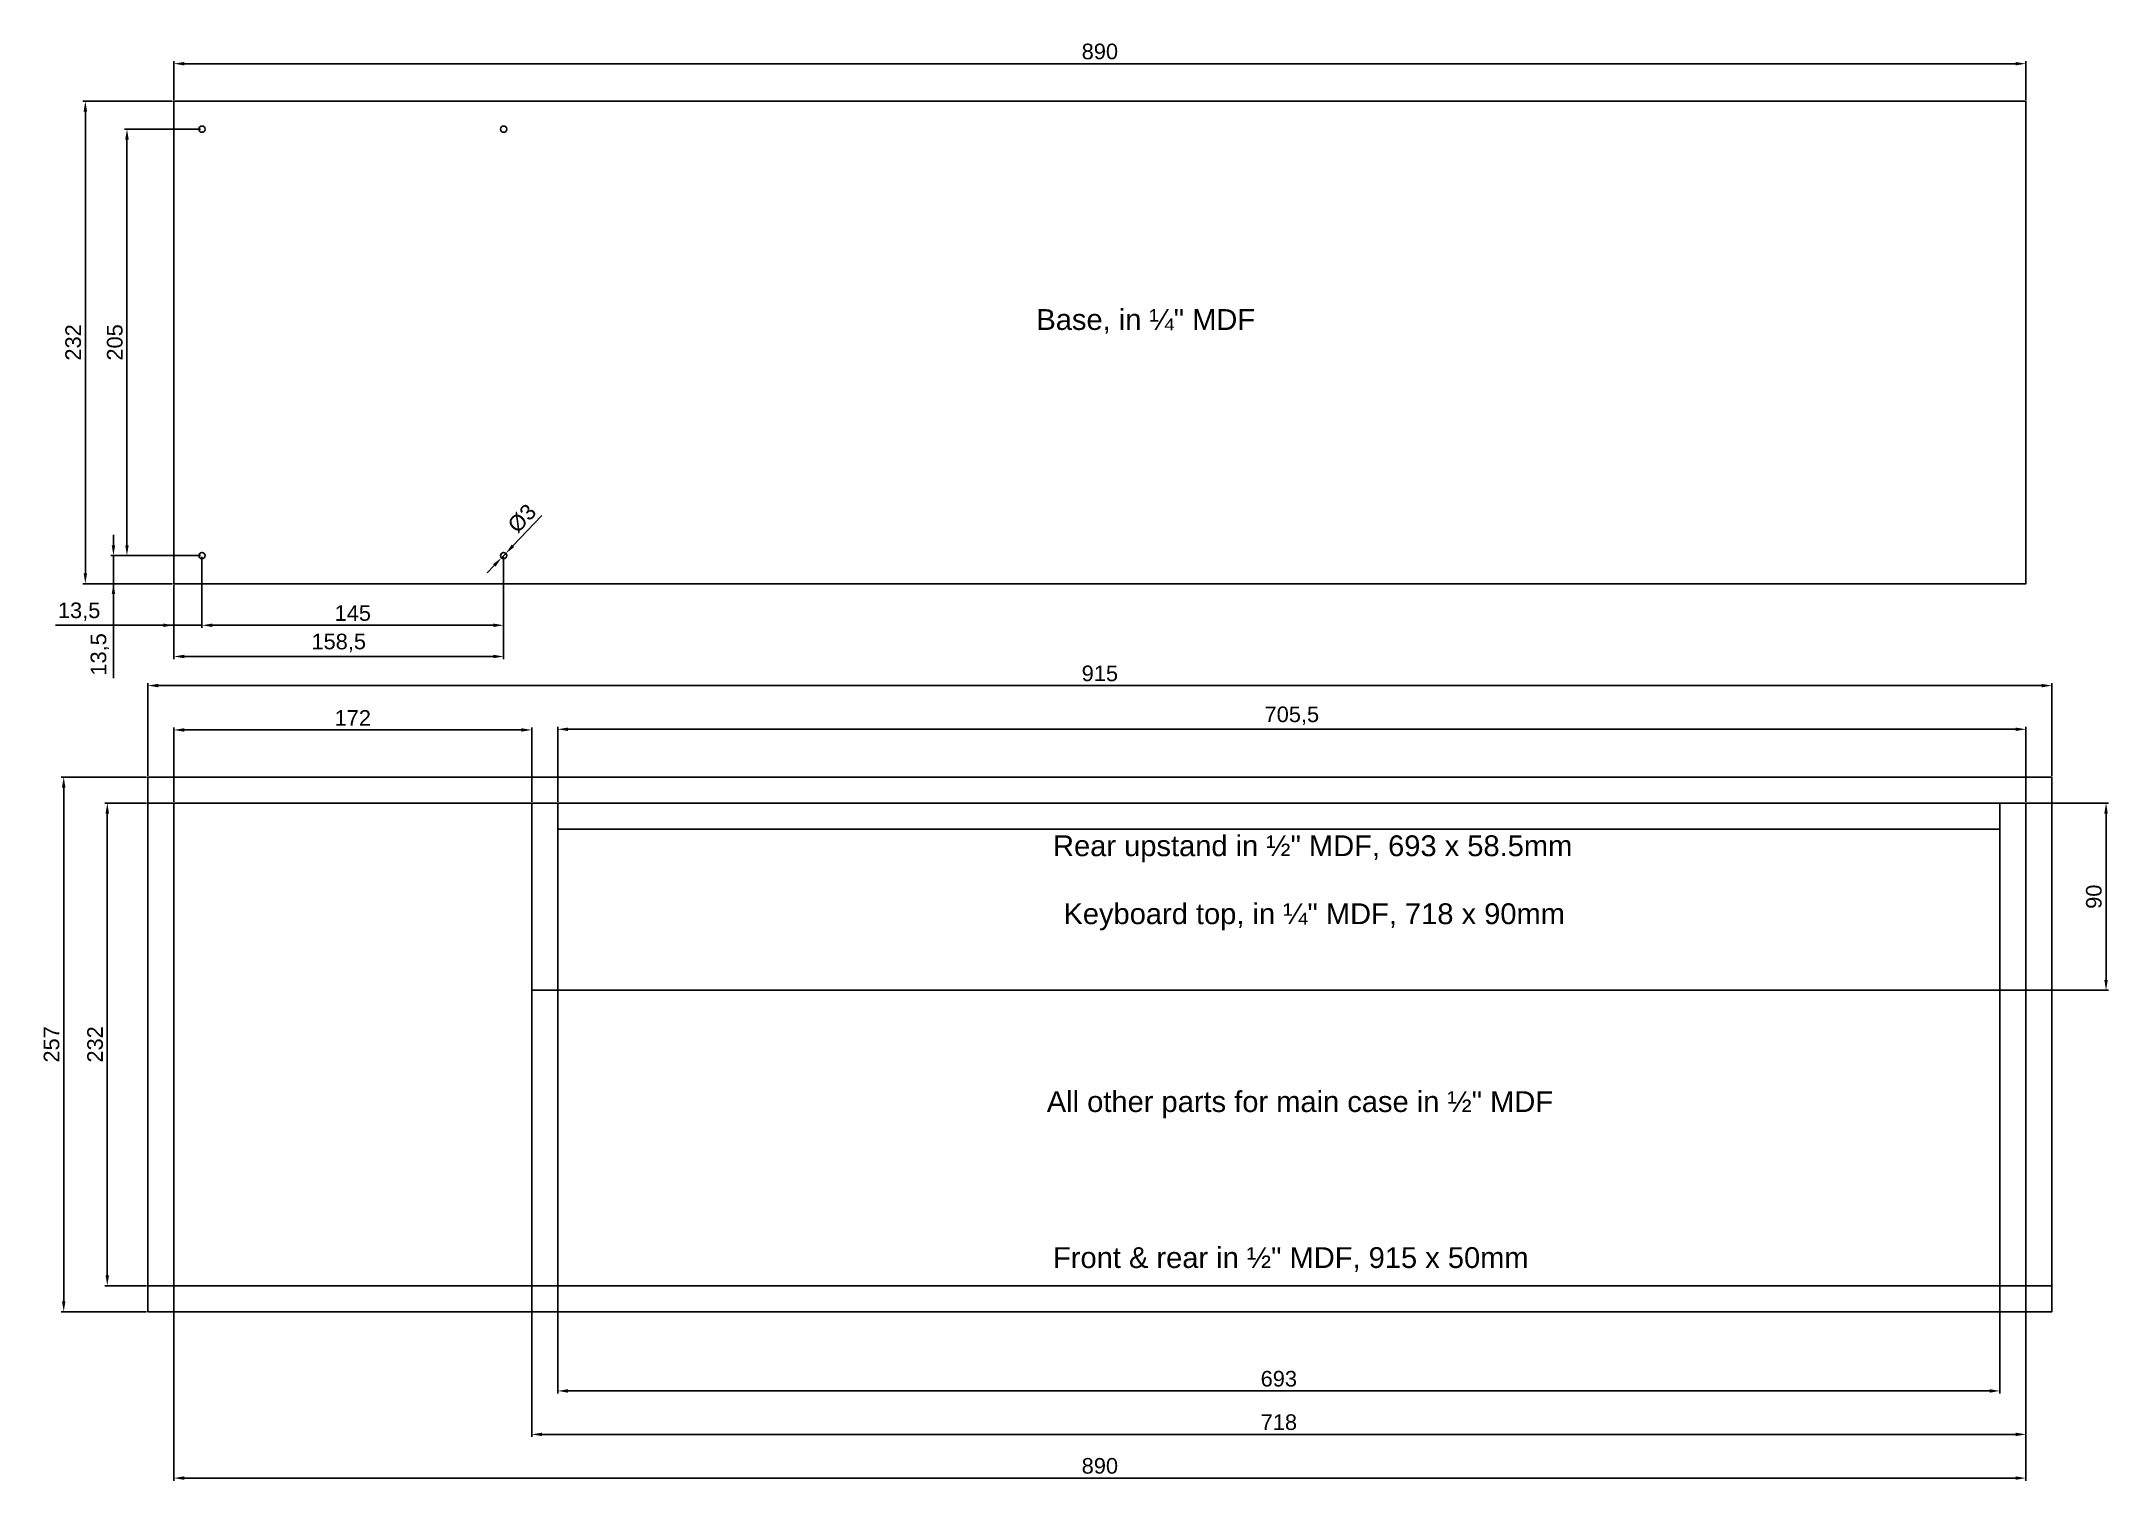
# Model space of a CAD drawing. Header units: millimetres. Extents: x -51 to 942, y -81 to 611.
import ezdxf

# ---------------------------------------------------------------- set-up
doc = ezdxf.new("R2010")
doc.units = ezdxf.units.MM
doc.layers.add('Dimensions', color=6, linetype='Continuous')
doc.styles.get("Standard").update_dxf_attribs({"font": 'arial.ttf'})
doc.dimstyles.new('ISO-25', dxfattribs={"dimtxt": 7.5, "dimasz": 5, "dimexe": 1.25, "dimexo": 0.625, "dimgap": 2, "dimtad": 1, "dimtxsty": 'Standard', "dimcen": 2.5, "dimadec": 0, "dimazin": 0, "dimtfac": 1, "dimtmove": 0, "dimatfit": 3, "dimfxl": 1, "dimarcsym": 0})

# ---------------------------------------------------------------- blocks, each defined once
blk = doc.blocks.new('*D1')
at = {"layer": 'Defpoints', "color": 0}
for p in [(915, 301), (0, 257), (915, 257)]:
    blk.add_point(p, dxfattribs=at)
at = {"layer": 'Dimensions', "color": 0, "lineweight": -2}
for p, q in [((0, 257.62), (0, 302.25)), ((5, 301), (910, 301)), ((915, 257.62), (915, 302.25))]:
    blk.add_line(p, q, dxfattribs=at)
at = {"layer": 'Dimensions', "color": 0}
for points in [[(5, 301.83), (5, 300.17), (0, 301)], [(910, 300.17), (910, 301.83), (915, 301)]]:
    blk.add_solid(points, dxfattribs=at)
at = {"layer": 'Dimensions', "color": 0, "insert": (457.5, 306.83), "char_height": 7.5, "attachment_point": 5}
blk.add_mtext('915', dxfattribs=at)
blk = doc.blocks.new('*D3')
at = {"layer": 'Defpoints', "color": 0}
for p in [(0, 257), (-40.4, 0), (0, 0)]:
    blk.add_point(p, dxfattribs=at)
at = {"layer": 'Dimensions', "color": 0, "lineweight": -2}
for p, q in [((-0.62, 257), (-41.65, 257)), ((-40.4, 252), (-40.4, 5)), ((-0.62, 0), (-41.65, 0))]:
    blk.add_line(p, q, dxfattribs=at)
at = {"layer": 'Dimensions', "color": 0}
for points in [[(-39.57, 252), (-41.23, 252), (-40.4, 257)], [(-41.23, 5), (-39.57, 5), (-40.4, 0)]]:
    blk.add_solid(points, dxfattribs=at)
at = {"layer": 'Dimensions', "color": 0, "insert": (-46.23, 128.5), "char_height": 7.5, "attachment_point": 5, "rotation": 90}
blk.add_mtext('257', dxfattribs=at)
blk = doc.blocks.new('*D4')
at = {"layer": 'Defpoints', "color": 0}
for p in [(0, 244.5), (-19.46, 12.5), (0, 12.5)]:
    blk.add_point(p, dxfattribs=at)
at = {"layer": 'Dimensions', "color": 0, "lineweight": -2}
for p, q in [((-0.62, 244.5), (-20.71, 244.5)), ((-19.46, 239.5), (-19.46, 17.5)), ((-0.62, 12.5), (-20.71, 12.5))]:
    blk.add_line(p, q, dxfattribs=at)
at = {"layer": 'Dimensions', "color": 0}
for points in [[(-18.63, 239.5), (-20.3, 239.5), (-19.46, 244.5)], [(-20.3, 17.5), (-18.63, 17.5), (-19.46, 12.5)]]:
    blk.add_solid(points, dxfattribs=at)
at = {"layer": 'Dimensions', "color": 0, "insert": (-25.29, 128.5), "char_height": 7.5, "attachment_point": 5, "rotation": 90}
blk.add_mtext('232', dxfattribs=at)
blk = doc.blocks.new('*D5')
at = {"layer": 'Defpoints', "color": 0}
for p in [(184.5, 279.68), (12.5, 244.5), (184.5, 244.5)]:
    blk.add_point(p, dxfattribs=at)
at = {"layer": 'Dimensions', "color": 0, "lineweight": -2}
for p, q in [((12.5, 245.12), (12.5, 280.93)), ((17.5, 279.68), (179.5, 279.68)), ((184.5, 245.12), (184.5, 280.93))]:
    blk.add_line(p, q, dxfattribs=at)
at = {"layer": 'Dimensions', "color": 0}
for points in [[(17.5, 280.51), (17.5, 278.84), (12.5, 279.68)], [(179.5, 278.84), (179.5, 280.51), (184.5, 279.68)]]:
    blk.add_solid(points, dxfattribs=at)
at = {"layer": 'Dimensions', "color": 0, "insert": (98.5, 285.44), "char_height": 7.5, "attachment_point": 5}
blk.add_mtext('172', dxfattribs=at)
blk = doc.blocks.new('*D6')
at = {"layer": 'Defpoints', "color": 0}
for p in [(902.5, 280), (197, 244.5), (902.5, 244.5)]:
    blk.add_point(p, dxfattribs=at)
at = {"layer": 'Dimensions', "color": 0, "lineweight": -2}
for p, q in [((197, 245.12), (197, 281.25)), ((202, 280), (897.5, 280)), ((902.5, 245.12), (902.5, 281.25))]:
    blk.add_line(p, q, dxfattribs=at)
at = {"layer": 'Dimensions', "color": 0}
for points in [[(202, 280.83), (202, 279.17), (197, 280)], [(897.5, 279.17), (897.5, 280.83), (902.5, 280)]]:
    blk.add_solid(points, dxfattribs=at)
at = {"layer": 'Dimensions', "color": 0, "insert": (549.75, 286.5), "char_height": 7.5, "attachment_point": 5}
blk.add_mtext('705,5', dxfattribs=at)
blk = doc.blocks.new('*D8')
at = {"layer": 'Defpoints', "color": 0}
for p in [(890, 244.5), (890, 154.5), (941, 154.5)]:
    blk.add_point(p, dxfattribs=at)
at = {"layer": 'Dimensions', "color": 0, "lineweight": -2}
for p, q in [((890.62, 244.5), (942.25, 244.5)), ((941, 239.5), (941, 159.5)), ((890.62, 154.5), (942.25, 154.5))]:
    blk.add_line(p, q, dxfattribs=at)
at = {"layer": 'Dimensions', "color": 0}
for points in [[(941.83, 239.5), (940.17, 239.5), (941, 244.5)], [(940.17, 159.5), (941.83, 159.5), (941, 154.5)]]:
    blk.add_solid(points, dxfattribs=at)
at = {"layer": 'Dimensions', "color": 0, "insert": (935.17, 199.5), "char_height": 7.5, "attachment_point": 5, "rotation": 90}
blk.add_mtext('90', dxfattribs=at)
blk = doc.blocks.new('*D9')
at = {"layer": 'Defpoints', "color": 0}
for p in [(184.5, 12.5), (902.5, 12.5), (902.5, -59)]:
    blk.add_point(p, dxfattribs=at)
at = {"layer": 'Dimensions', "color": 0, "lineweight": -2}
for p, q in [((184.5, 11.88), (184.5, -60.25)), ((902.5, 11.88), (902.5, -60.25)), ((189.5, -59), (897.5, -59))]:
    blk.add_line(p, q, dxfattribs=at)
at = {"layer": 'Dimensions', "color": 0}
for points in [[(189.5, -58.17), (189.5, -59.83), (184.5, -59)], [(897.5, -59.83), (897.5, -58.17), (902.5, -59)]]:
    blk.add_solid(points, dxfattribs=at)
at = {"layer": 'Dimensions', "color": 0, "insert": (543.5, -53.17), "char_height": 7.5, "attachment_point": 5}
blk.add_mtext('718', dxfattribs=at)
blk = doc.blocks.new('*D10')
at = {"layer": 'Defpoints', "color": 0}
for p in [(197, 12.5), (890, 12.5), (890, -38.1)]:
    blk.add_point(p, dxfattribs=at)
at = {"layer": 'Dimensions', "color": 0, "lineweight": -2}
for p, q in [((197, 11.88), (197, -39.35)), ((890, 11.88), (890, -39.35)), ((202, -38.1), (885, -38.1))]:
    blk.add_line(p, q, dxfattribs=at)
at = {"layer": 'Dimensions', "color": 0}
for points in [[(202, -37.27), (202, -38.94), (197, -38.1)], [(885, -38.94), (885, -37.27), (890, -38.1)]]:
    blk.add_solid(points, dxfattribs=at)
at = {"layer": 'Dimensions', "color": 0, "insert": (543.5, -32.28), "char_height": 7.5, "attachment_point": 5}
blk.add_mtext('693', dxfattribs=at)
blk = doc.blocks.new('*D11')
at = {"layer": 'Defpoints', "color": 0}
for p in [(12.5, 12.5), (902.5, 12.5), (902.5, -80)]:
    blk.add_point(p, dxfattribs=at)
at = {"layer": 'Dimensions', "color": 0, "lineweight": -2}
for p, q in [((12.5, 11.88), (12.5, -81.25)), ((902.5, 11.88), (902.5, -81.25)), ((17.5, -80), (897.5, -80))]:
    blk.add_line(p, q, dxfattribs=at)
at = {"layer": 'Dimensions', "color": 0}
for points in [[(17.5, -79.17), (17.5, -80.83), (12.5, -80)], [(897.5, -80.83), (897.5, -79.17), (902.5, -80)]]:
    blk.add_solid(points, dxfattribs=at)
at = {"layer": 'Dimensions', "color": 0, "insert": (457.5, -74.17), "char_height": 7.5, "attachment_point": 5}
blk.add_mtext('890', dxfattribs=at)
blk = doc.blocks.new('*D12')
at = {"layer": 'Defpoints', "color": 0}
for p in [(26, 363.5), (171, 363.5), (171, 330)]:
    blk.add_point(p, dxfattribs=at)
at = {"layer": 'Dimensions', "color": 0, "lineweight": -2}
for p, q in [((26, 362.88), (26, 328.75)), ((171, 362.88), (171, 328.75)), ((31, 330), (166, 330))]:
    blk.add_line(p, q, dxfattribs=at)
at = {"layer": 'Dimensions', "color": 0}
for points in [[(31, 330.83), (31, 329.17), (26, 330)], [(166, 329.17), (166, 330.83), (171, 330)]]:
    blk.add_solid(points, dxfattribs=at)
at = {"layer": 'Dimensions', "color": 0, "insert": (98.5, 335.83), "char_height": 7.5, "attachment_point": 5}
blk.add_mtext('145', dxfattribs=at)
blk = doc.blocks.new('*D13')
at = {"layer": 'Defpoints', "color": 0}
for p in [(26, 568.5), (-10, 363.5), (26, 363.5)]:
    blk.add_point(p, dxfattribs=at)
at = {"layer": 'Dimensions', "color": 0, "lineweight": -2}
for p, q in [((25.38, 568.5), (-11.25, 568.5)), ((-10, 563.5), (-10, 368.5)), ((25.38, 363.5), (-11.25, 363.5))]:
    blk.add_line(p, q, dxfattribs=at)
at = {"layer": 'Dimensions', "color": 0}
for points in [[(-9.17, 563.5), (-10.83, 563.5), (-10, 568.5)], [(-10.83, 368.5), (-9.17, 368.5), (-10, 363.5)]]:
    blk.add_solid(points, dxfattribs=at)
at = {"layer": 'Dimensions', "color": 0, "insert": (-15.83, 466), "char_height": 7.5, "attachment_point": 5, "rotation": 90}
blk.add_mtext('205', dxfattribs=at)
blk = doc.blocks.new('*D14')
at = {"layer": 'Defpoints', "color": 0}
for p in [(12.5, 582), (-30, 350), (12.5, 350)]:
    blk.add_point(p, dxfattribs=at)
at = {"layer": 'Dimensions', "color": 0, "lineweight": -2}
for p, q in [((11.88, 582), (-31.25, 582)), ((-30, 577), (-30, 355)), ((11.88, 350), (-31.25, 350))]:
    blk.add_line(p, q, dxfattribs=at)
at = {"layer": 'Dimensions', "color": 0}
for points in [[(-29.17, 577), (-30.83, 577), (-30, 582)], [(-30.83, 355), (-29.17, 355), (-30, 350)]]:
    blk.add_solid(points, dxfattribs=at)
at = {"layer": 'Dimensions', "color": 0, "insert": (-35.83, 466), "char_height": 7.5, "attachment_point": 5, "rotation": 90}
blk.add_mtext('232', dxfattribs=at)
blk = doc.blocks.new('*D15')
at = {"layer": 'Defpoints', "color": 0}
for p in [(902.5, 600), (12.5, 582), (902.5, 582)]:
    blk.add_point(p, dxfattribs=at)
at = {"layer": 'Dimensions', "color": 0, "lineweight": -2}
for p, q in [((12.5, 582.62), (12.5, 601.25)), ((17.5, 600), (897.5, 600)), ((902.5, 582.62), (902.5, 601.25))]:
    blk.add_line(p, q, dxfattribs=at)
at = {"layer": 'Dimensions', "color": 0}
for points in [[(17.5, 600.83), (17.5, 599.17), (12.5, 600)], [(897.5, 599.17), (897.5, 600.83), (902.5, 600)]]:
    blk.add_solid(points, dxfattribs=at)
at = {"layer": 'Dimensions', "color": 0, "insert": (457.5, 605.83), "char_height": 7.5, "attachment_point": 5}
blk.add_mtext('890', dxfattribs=at)
blk = doc.blocks.new('*D16')
at = {"layer": 'Defpoints', "color": 0}
for p in [(26, 363.5), (-16.5, 350), (12.5, 350)]:
    blk.add_point(p, dxfattribs=at)
at = {"layer": 'Dimensions', "color": 0, "lineweight": -2}
for p, q in [((-16.5, 368.5), (-16.5, 373.5)), ((25.38, 363.5), (-17.75, 363.5)), ((-16.5, 363.5), (-16.5, 350)), ((11.88, 350), (-17.75, 350)), ((-16.5, 350), (-16.5, 304.6)), ((-16.5, 345), (-16.5, 340))]:
    blk.add_line(p, q, dxfattribs=at)
at = {"layer": 'Dimensions', "color": 0}
for points in [[(-17.34, 368.5), (-15.67, 368.5), (-16.5, 363.5)], [(-15.67, 345), (-17.34, 345), (-16.5, 350)]]:
    blk.add_solid(points, dxfattribs=at)
at = {"layer": 'Dimensions', "color": 0, "insert": (-23.01, 316), "char_height": 7.5, "attachment_point": 5, "rotation": 90}
blk.add_mtext('13,5', dxfattribs=at)
blk = doc.blocks.new('*D17')
at = {"layer": 'Defpoints', "color": 0}
for p in [(26, 363.5), (12.5, 350), (12.5, 330)]:
    blk.add_point(p, dxfattribs=at)
at = {"layer": 'Dimensions', "color": 0, "lineweight": -2}
for p, q in [((26, 362.88), (26, 328.75)), ((12.5, 349.38), (12.5, 328.75)), ((12.5, 330), (-44.41, 330)), ((7.5, 330), (2.5, 330)), ((26, 330), (12.5, 330)), ((31, 330), (36, 330))]:
    blk.add_line(p, q, dxfattribs=at)
at = {"layer": 'Dimensions', "color": 0}
for points in [[(7.5, 329.17), (7.5, 330.83), (12.5, 330)], [(31, 330.83), (31, 329.17), (26, 330)]]:
    blk.add_solid(points, dxfattribs=at)
at = {"layer": 'Dimensions', "color": 0, "insert": (-33, 336.5), "char_height": 7.5, "attachment_point": 5}
blk.add_mtext('13,5', dxfattribs=at)
blk = doc.blocks.new('*D18')
at = {"layer": 'Defpoints', "color": 0}
for p in [(171, 363.5), (12.5, 350), (12.5, 315)]:
    blk.add_point(p, dxfattribs=at)
at = {"layer": 'Dimensions', "color": 0, "lineweight": -2}
for p, q in [((171, 362.88), (171, 313.75)), ((12.5, 349.38), (12.5, 313.75)), ((166, 315), (17.5, 315))]:
    blk.add_line(p, q, dxfattribs=at)
at = {"layer": 'Dimensions', "color": 0}
for points in [[(17.5, 315.83), (17.5, 314.17), (12.5, 315)], [(166, 314.17), (166, 315.83), (171, 315)]]:
    blk.add_solid(points, dxfattribs=at)
at = {"layer": 'Dimensions', "color": 0, "insert": (91.75, 321.5), "char_height": 7.5, "attachment_point": 5}
blk.add_mtext('158,5', dxfattribs=at)
blk = doc.blocks.new('*D19')
at = {"layer": 'Defpoints', "color": 0}
for p in [(169.96, 362.42), (172.04, 364.58)]:
    blk.add_point(p, dxfattribs=at)
at = {"layer": 'Dimensions', "color": 0, "lineweight": -2}
for p, q in [((175.49, 368.2), (189.38, 382.71)), ((166.51, 358.8), (163.05, 355.19)), ((169.96, 362.42), (172.04, 364.58))]:
    blk.add_line(p, q, dxfattribs=at)
at = {"layer": 'Dimensions', "color": 0}
for points in [[(174.89, 368.77), (176.1, 367.62), (172.04, 364.58)], [(167.11, 358.23), (165.9, 359.38), (169.96, 362.42)]]:
    blk.add_solid(points, dxfattribs=at)
at = {"layer": 'Dimensions', "color": 0, "insert": (179.85, 381.38), "char_height": 7.5, "attachment_point": 5, "rotation": 46.27303}
blk.add_mtext('%%c3', dxfattribs=at)

msp = doc.modelspace()

# ---------------------------------------------------------------- linework, layer by layer
for p, q in [((12.5, 244.5), (0, 244.5)), ((184.5, 244.5), (197, 244.5)), ((890, 12.5), (890, 244.5)), ((902.5, 244.5), (915, 244.5)), ((197, 232), (890, 232)), ((184.5, 154.5), (902.5, 154.5)), ((12.5, 12.5), (0, 12.5)), ((184.5, 12.5), (197, 12.5)), ((902.5, 12.5), (915, 12.5))]:
    msp.add_line(p, q)
for points in [[(12.5, 350), (12.5, 582), (902.5, 582), (902.5, 350)], [(0, 0), (0, 257), (915, 257), (915, 0)], [(12.5, 12.5), (12.5, 244.5), (184.5, 244.5), (184.5, 12.5)], [(197, 12.5), (197, 244.5), (902.5, 244.5), (902.5, 12.5)]]:
    msp.add_lwpolyline(points, close=True)
for centre in [(26, 568.5), (171, 568.5), (26, 363.5), (171, 363.5)]:
    msp.add_circle(centre, 1.5)

# ---------------------------------------------------------------- texts
at = {"layer": 'Dimensions', "char_height": 2.5, "attachment_point": 1}
for s, insert, width in [('{\\H4x;Base, in ¼" MDF}', (427, 482), 144), ('{\\H4x;Rear upstand in ½" MDF, 693 x 58.5mm}', (435, 229), 299), ('{\\H4x;Keyboard top, in ¼" MDF, 718 x 90mm}', (440, 196.317), 249), ('{\\H4x;All other parts for main case in ½" MDF}', (432, 106), 260), ('{\\H4x;Front & rear in ½" MDF, 915 x 50mm}', (435, 31), 299)]:
    msp.add_mtext(s, dxfattribs=dict(at, insert=insert, width=width))

# ---------------------------------------------------------------- dimensions: what is measured, and where the dimension line sits
at = {"layer": 'Dimensions'}
for base, p1, p2, picture, middle in [((902.5, 600), (12.5, 582), (902.5, 582), '*D15', (457.5, 605.829)), ((12.5, 315), (171, 363.5), (12.5, 350), '*D18', (91.75, 321.504)), ((171, 330), (26, 363.5), (171, 363.5), '*D12', (98.5, 335.829)), ((915, 301), (0, 257), (915, 257), '*D1', (457.5, 306.829)), ((184.5, 279.678), (12.5, 244.5), (184.5, 244.5), '*D5', (98.5, 285.443)), ((902.5, 280), (197, 244.5), (902.5, 244.5), '*D6', (549.75, 286.504)), ((902.5, -80), (12.5, 12.5), (902.5, 12.5), '*D11', (457.5, -74.171)), ((902.5, -59), (184.5, 12.5), (902.5, 12.5), '*D9', (543.5, -53.171)), ((890, -38.104), (197, 12.5), (890, 12.5), '*D10', (543.5, -32.275))]:
    dim = msp.add_linear_dim(base=base, p1=p1, p2=p2, dimstyle='ISO-25', dxfattribs=at)
    dim.commit()
    dim.dimension.update_dxf_attribs({"geometry": picture, "text_midpoint": middle})
for base, p1, p2, picture, middle in [((-30, 350), (12.5, 582), (12.5, 350), '*D14', (-35.829, 466)), ((-10, 363.5), (26, 568.5), (26, 363.5), '*D13', (-15.829, 466)), ((-40.4, 0), (0, 257), (0, 0), '*D3', (-46.228, 128.5)), ((-19.465, 12.5), (0, 244.5), (0, 12.5), '*D4', (-25.293, 128.5)), ((941, 154.5), (890, 244.5), (890, 154.5), '*D8', (935.171, 199.5))]:
    dim = msp.add_linear_dim(base=base, p1=p1, p2=p2, angle=90, dimstyle='ISO-25', dxfattribs=at)
    dim.commit()
    dim.dimension.update_dxf_attribs({"geometry": picture, "text_midpoint": middle})
dim = msp.add_diameter_dim_2p(p1=(169.963, 362.416), p2=(172.037, 364.584), dimstyle='ISO-25', dxfattribs=at)
dim.commit()
dim.dimension.update_dxf_attribs({"geometry": '*D19', "text_midpoint": (184.163, 377.261), "dimtype": 163})
dim = msp.add_linear_dim(base=(-16.504, 350), p1=(26, 363.5), p2=(12.5, 350), angle=90, dimstyle='ISO-25', dxfattribs=at)
dim.commit()
dim.dimension.update_dxf_attribs({"geometry": '*D16', "text_midpoint": (-16.504, 316), "dimtype": 160})
dim = msp.add_linear_dim(base=(12.5, 330), p1=(26, 363.5), p2=(12.5, 350), dimstyle='ISO-25', dxfattribs=at)
dim.commit()
dim.dimension.update_dxf_attribs({"geometry": '*D17', "text_midpoint": (-33, 330), "dimtype": 160})

doc.saveas('drawing.dxf')
